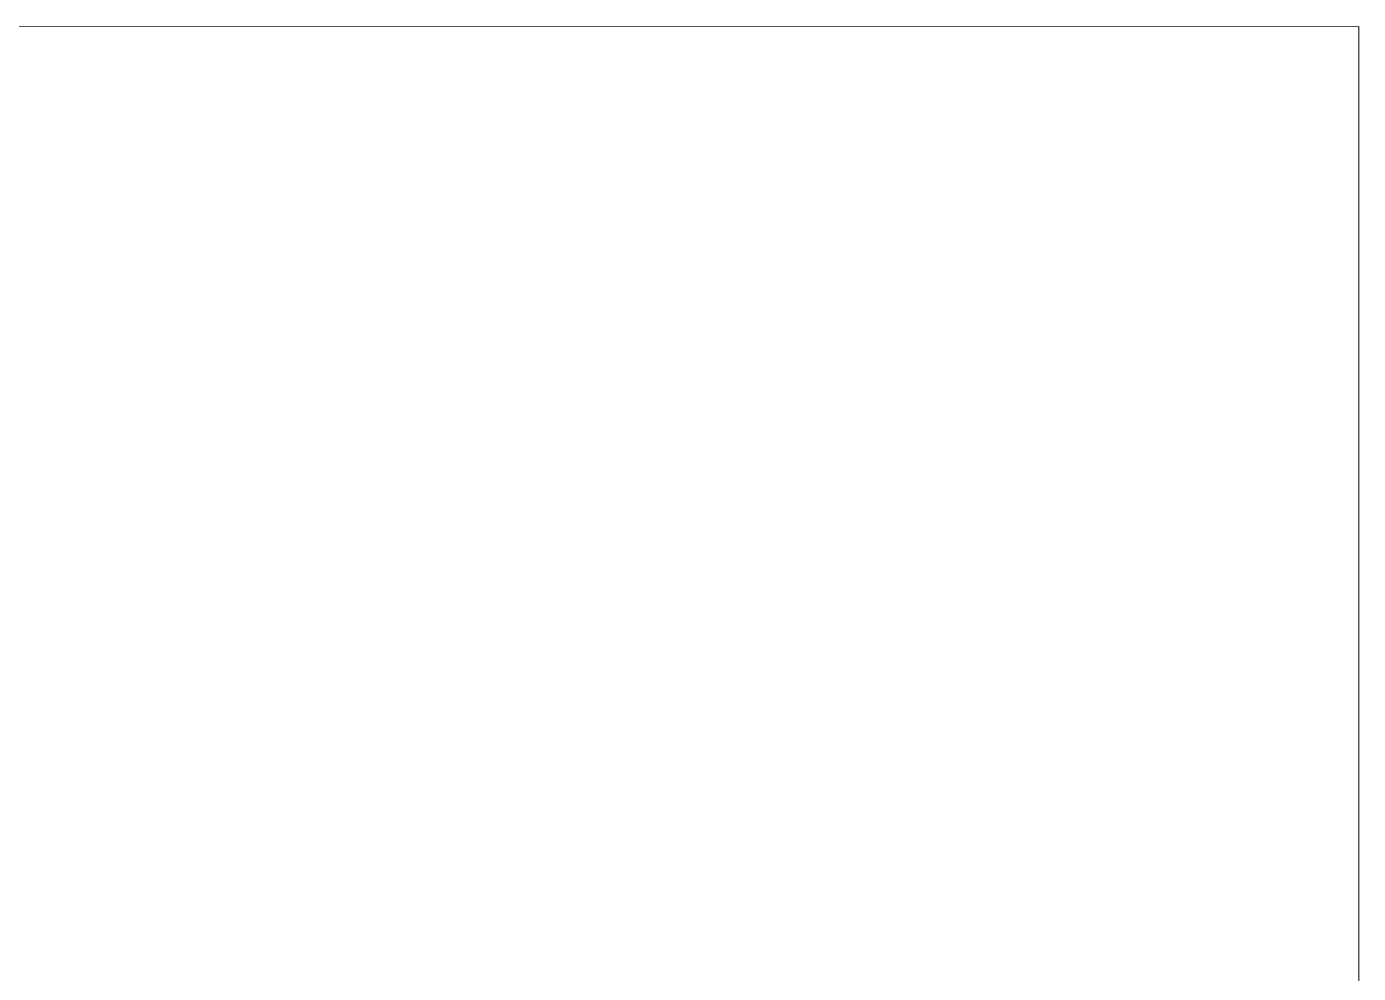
# Model space of a CAD drawing. Header units: millimetres. Extents: x -115 to 1965, y -2092 to 74.
# Drawn here: x 286.04 to 311.6, y -750.68 to -732.5 of the extents above; entities that cross this region are included whole.
import ezdxf
from ezdxf.enums import TextEntityAlignment as Align

# ---------------------------------------------------------------- set-up
doc = ezdxf.new("R2010")
doc.units = ezdxf.units.MM
doc.set_wipeout_variables(frame=1)
doc.layers.add('Enclosure', color=7, linetype='Continuous')
doc.layers.add('SXL_DEV', color=7, linetype='Continuous')

# ---------------------------------------------------------------- blocks, each defined once
blk = doc.blocks.new('ZIO-MB24_ENVOLVENTE')
at = {"layer": 'Enclosure'}
for p, q in [((0, 45), (211.6, 45)), ((202.283, 45), (202.283, 28.172)), ((202.283, 34.234), (211.6, 34.234)), ((9.504, 32.245), (202.283, 32.245)), ((202.283, 28.172), (9.504, 28.172))]:
    blk.add_line(p, q, dxfattribs=at)
blk.add_lwpolyline([(211.6, 45), (211.6, -45)], dxfattribs=at)
blk = doc.blocks.new('ZIO-MB24_ATT_DEF')
at = {"layer": 'Enclosure'}
blk.add_blockref('ZIO-MB24_ENVOLVENTE', (0, 0), dxfattribs=at)
at = {"color": 3, "flags": 2}
blk.add_attdef('REFERENCE', text='', height=2.5, dxfattribs=at).set_placement((35.324, 28.944), align=Align.CENTER)
at = {"color": 3}
blk.add_attdef('PHYSICAL_ADD.', text='', height=2.5, dxfattribs=at).set_placement((160.052, 28.959), align=Align.CENTER)
blk.add_wipeout([(0, 45), (211.6, 45), (211.6, -45), (0, -45)])

msp = doc.modelspace()

# ---------------------------------------------------------------- block references
at = {"layer": 'SXL_DEV'}
msp.add_blockref('ZIO-MB24_ATT_DEF', (100, -777.5), dxfattribs=at)

doc.saveas('drawing.dxf')
